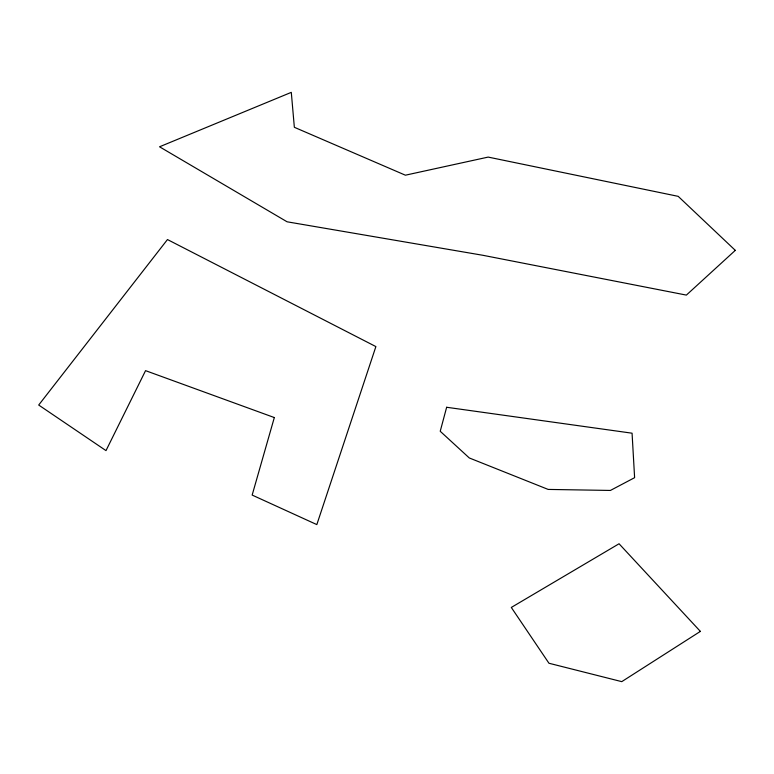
<?xml version="1.0" encoding="UTF-8"?>
<svg xmlns="http://www.w3.org/2000/svg" width="774" height="774" viewBox="0 0 774 774"><rect width="100%" height="100%" fill="white"/><g stroke="black" fill="none" stroke-linecap="round" stroke-linejoin="round"><path stroke-width="1.16" d="M446.646 407.269L440.222 431.273L469.286 457.956L548.166 489.42L610.405 490.445L634.612 477.674L632.068 433.198L446.646 407.269M274.325 417.554L252.16 495.07L316.827 524.598L375.883 346.588L167.465 239.553L38.7 405.034L105.999 450.613L145.56 370.649L274.325 417.554M735.3 250.36L686.374 295.097L482.86 255.285L287.096 221.799L159.541 146.789L291.295 92.358L294.352 127.294L405.392 175.195L488.171 157.093L678.188 196.344L735.3 250.36M700.383 631.391L621.764 681.642L548.96 663.25L511.304 607.445L619.055 543.764L700.383 631.391"/></g></svg>
